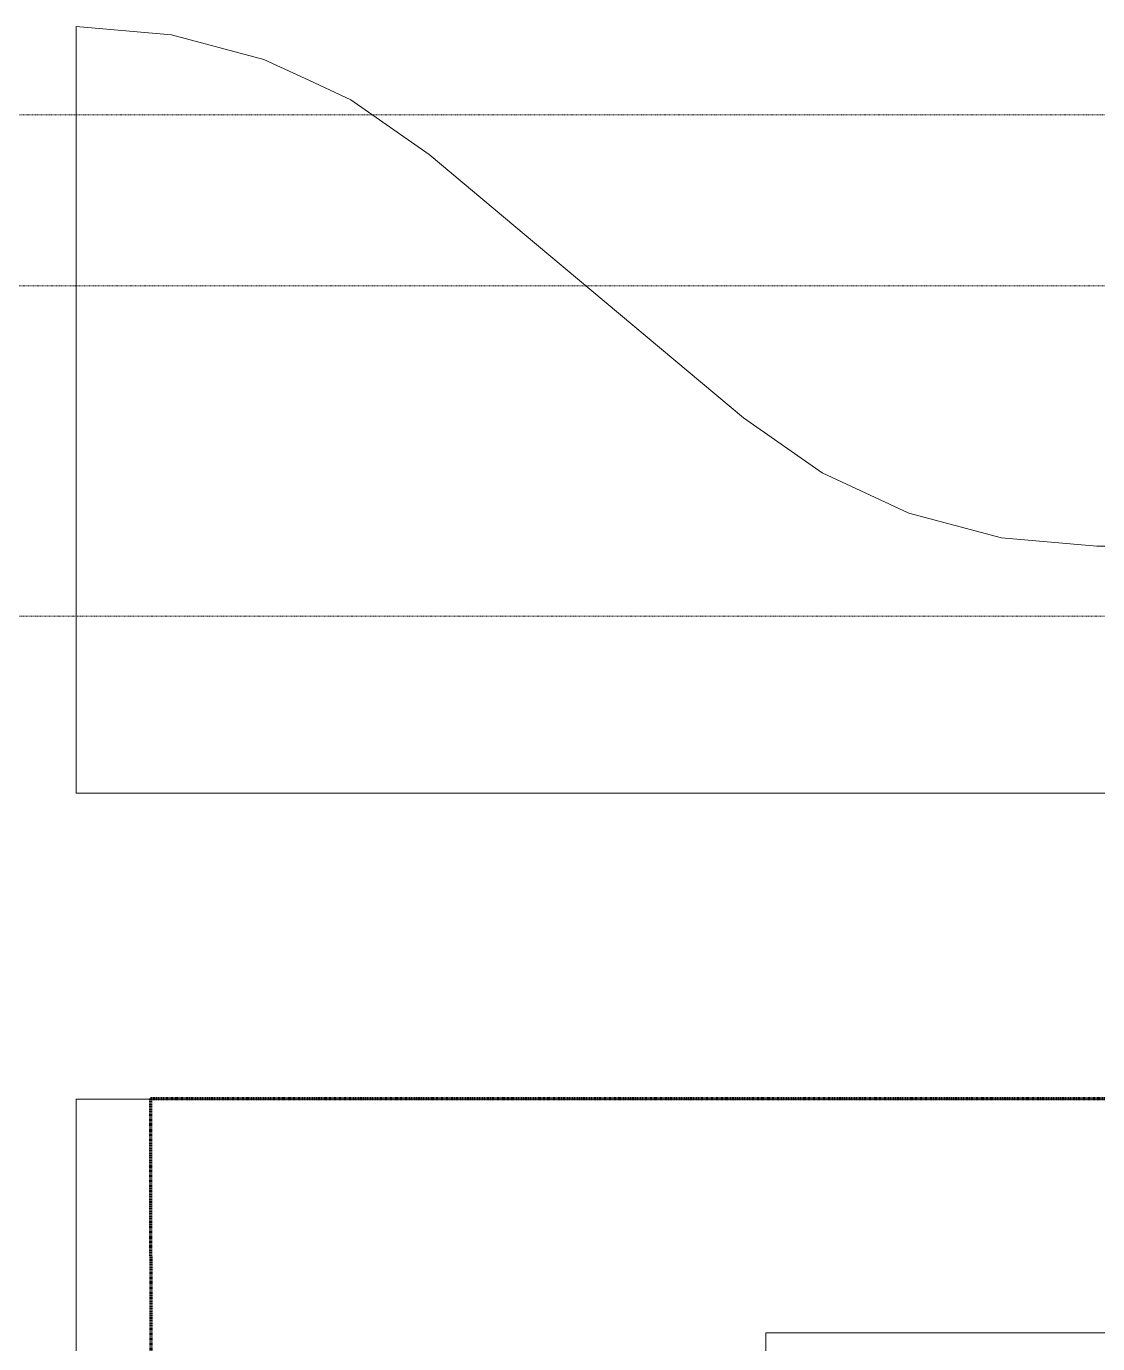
# Model space of a CAD drawing. Header units: inches. Extents: x -4450 to -273, y 9564 to 12971.
# Drawn here: x -4014 to -3803.7, y 12220.6 to 12479.1 of the extents above; entities that cross this region are included whole.
import ezdxf

# ---------------------------------------------------------------- set-up
doc = ezdxf.new("R2010")
doc.units = ezdxf.units.IN
doc.header["$MEASUREMENT"] = 0
doc.linetypes.add('Aligning Line 1_8_', pattern=[0.25, 0.125, -0.125])
doc.linetypes.add('Double Dash 3_8_', pattern=[1, 0.375, -0.125, 0.125, -0.125, 0.125, -0.125])
for name, color, linetype, lineweight in [('0-1', 7, 'Continuous', 5), ('A-WALL', 113, 'Continuous', 13), ('C-PROP-LINE', 91, 'Double Dash 3_8_', 140), ('C-TOPO', 7, 'Continuous', 9), ('G-ANNO-SYMB', 111, 'Aligning Line 1_8_', 9), ('G-ANNO-SYMB-2', 147, 'Aligning Line 1_8_', 9)]:
    doc.layers.add(name, color=color, linetype=linetype, lineweight=lineweight)

# ---------------------------------------------------------------- blocks, each defined once
blk = doc.blocks.new('CTR  - Topography_rvt-1-FLOOR PLAN - ROOF')
at = {"layer": 'C-TOPO'}
for p, q in [((-3985.51, 12477.43), (-4004.23, 12479.07)), ((-4004.23, 12479.07), (-4004.23, 12328.59)), ((-4004.23, 12328.59), (-4004.23, 12479.07)), ((-4004.23, 12479.07), (-3985.51, 12477.43)), ((-3967.36, 12472.58), (-3985.51, 12477.43)), ((-3985.51, 12477.43), (-3967.36, 12472.58)), ((-3958.41, 12468.41), (-3967.36, 12472.58)), ((-3967.36, 12472.58), (-3958.41, 12468.41)), ((-3950.32, 12464.65), (-3958.41, 12468.41)), ((-3958.41, 12468.41), (-3950.32, 12464.65)), ((-3934.92, 12453.89), (-3950.32, 12464.65)), ((-3950.32, 12464.65), (-3934.92, 12453.89)), ((-3913.84, 12436.25), (-3934.92, 12453.89)), ((-3934.92, 12453.89), (-3913.84, 12436.25)), ((-3873.22, 12402.25), (-3913.84, 12436.25)), ((-3913.84, 12436.25), (-3873.22, 12402.25)), ((-3857.81, 12391.49), (-3873.22, 12402.25)), ((-3873.22, 12402.25), (-3857.81, 12391.49)), ((-3840.77, 12383.56), (-3857.81, 12391.49)), ((-3857.81, 12391.49), (-3840.77, 12383.56)), ((-3822.62, 12378.7), (-3840.77, 12383.56)), ((-3840.77, 12383.56), (-3822.62, 12378.7)), ((-3803.9, 12377.07), (-3822.62, 12378.7)), ((-3803.9, 12377.07), (-3822.62, 12378.7)), ((-3803.9, 12377.07), (-3772.71, 12377.07)), ((-3803.9, 12377.07), (-3772.71, 12377.07)), ((-4004.23, 12328.59), (-3985.66, 12328.59)), ((-3985.66, 12328.59), (-4004.23, 12328.59)), ((-3985.66, 12328.59), (-3967.36, 12328.59)), ((-3967.36, 12328.59), (-3985.66, 12328.59)), ((-3967.36, 12328.59), (-3730.01, 12328.59)), ((-3730.01, 12328.59), (-3967.36, 12328.59)), ((-3997.82, 12268.59), (-4004.23, 12268.59)), ((-4004.23, 12268.59), (-4004.23, 12267.63)), ((-4004.23, 12267.63), (-4004.23, 12268.59)), ((-4004.23, 12268.59), (-3997.82, 12268.59)), ((-4004.23, 12267.63), (-4004.23, 12265.75)), ((-4004.23, 12265.75), (-4004.23, 12267.63)), ((-3997.36, 12268.59), (-3997.82, 12268.59)), ((-3997.82, 12268.59), (-3997.36, 12268.59)), ((-3997.18, 12268.59), (-3997.36, 12268.59)), ((-3997.36, 12268.59), (-3997.18, 12268.59)), ((-3677.16, 12268.59), (-3997.18, 12268.59)), ((-3997.18, 12268.59), (-3677.16, 12268.59)), ((-4004.23, 12265.75), (-4004.23, 12258.68)), ((-4004.23, 12258.68), (-4004.23, 12265.75)), ((-4004.23, 12258.68), (-4004.23, 12112.59)), ((-4004.23, 12112.59), (-4004.23, 12258.68))]:
    blk.add_line(p, q, dxfattribs=at)
blk = doc.blocks.new('CTR - 1st Phase - Common Walls_rvt-1-FLOOR PLAN - ROOF')
at = {"layer": 'G-ANNO-SYMB-2'}
for p, q in [((-1875.5, 12428.12), (-4166.61, 12428.12)), ((-583.13, 12363.34), (-4111.25, 12363.34))]:
    blk.add_line(p, q, dxfattribs=at)
blk = doc.blocks.new('Family - ___-1878357-FLOOR PLAN - ROOF')
at = {"layer": 'C-PROP-LINE'}
for q in [(-629.56, 12268.69), (-3987.01, 9767.34)]:
    blk.add_line((-3989.61, 12268.69), q, dxfattribs=at)

msp = doc.modelspace()

# ---------------------------------------------------------------- linework, layer by layer
at = {"layer": 'A-WALL'}
for p, q in [((-3868.85, 12222.71), (-3672.6, 12222.71)), ((-3868.85, 12084.34), (-3868.85, 12222.71))]:
    msp.add_line(p, q, dxfattribs=at)
at = {"layer": 'G-ANNO-SYMB'}
msp.add_line((-1910.96, 12461.73), (-4071.96, 12461.73), dxfattribs=at)

# ---------------------------------------------------------------- block references
at = {"layer": '0-1'}
for name in ['CTR  - Topography_rvt-1-FLOOR PLAN - ROOF', 'CTR - 1st Phase - Common Walls_rvt-1-FLOOR PLAN - ROOF']:
    msp.add_blockref(name, (0, 0), dxfattribs=at)
at = {"layer": 'C-PROP-LINE'}
msp.add_blockref('Family - ___-1878357-FLOOR PLAN - ROOF', (0, 0), dxfattribs=at)

doc.saveas('drawing.dxf')
